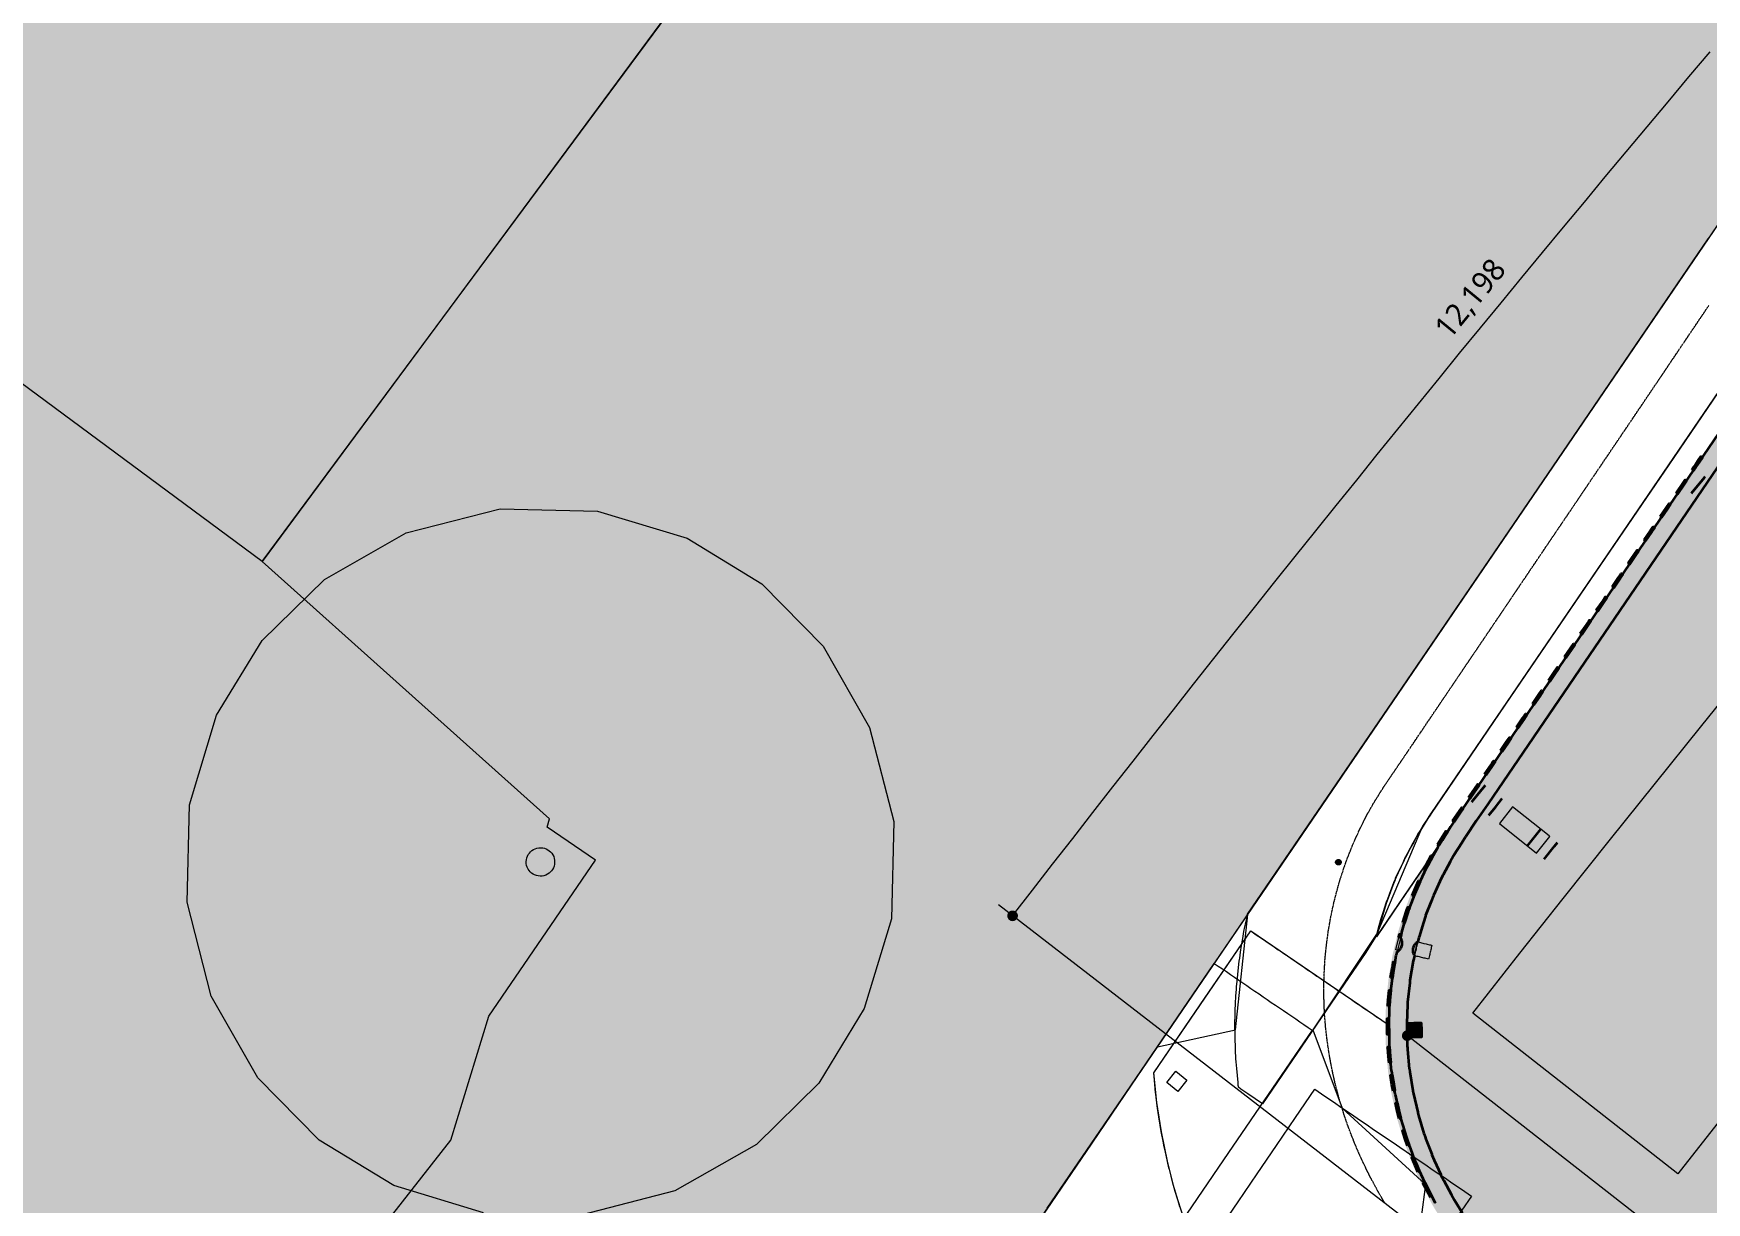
# Model space of a CAD drawing. Header units: millimetres. Extents: x -31757 to 121236, y -27283 to 59400.
# Drawn here: x 20179 to 34295, y 35674 to 45539 of the extents above; entities that cross this region are included whole.
import ezdxf

# ---------------------------------------------------------------- set-up
doc = ezdxf.new("R2010")
doc.units = ezdxf.units.MM
doc.linetypes.add('PHANTOM', pattern=[6.35, 3.175, -0.635, 0.635, -0.635, 0.635, -0.635])
for name, color, linetype, lineweight in [('01_切断（構造・壁）', 7, 'Continuous', 35), ('06_部屋の色', 8, 'Continuous', 0), ('10_見えがかり', 7, 'Continuous', 13), ('11_見えがかり（家具）', 8, 'Continuous', 9), ('20_上部（屋根の外形・梁）', 8, 'PHANTOM', 9), ('30_敷地・外構', 8, 'Continuous', 9), ('50_寸法', 3, 'Continuous', 9)]:
    doc.layers.add(name, color=color, linetype=linetype, lineweight=lineweight)
doc.styles.add('JP', font='NotoSansCJKjp-Regular.otf')

msp = doc.modelspace()

# ---------------------------------------------------------------- hatches: boundary and pattern name
at = {"layer": '01_切断（構造・壁）'}
for points in [[(42366, 53852), (42446, 53962), (42479, 54007), (42481, 54009), (42567, 54113), (42603, 54157), (42604, 54157), (42647, 54206), (42660, 54221), (42665, 54227), (42669, 54234), (42706, 54299), (42706, 54299), (42722, 54328), (42722, 54328), (42723, 54329), (42724, 54331), (42737, 54351), (42881, 54580), (42883, 54583), (42897, 54602), (43063, 54816), (43065, 54819), (43081, 54836), (43266, 55033), (43269, 55036), (43287, 55052), (43490, 55230), (43493, 55233), (43512, 55246), (43732, 55405), (43735, 55407), (43965, 55541), (43965, 55541), (43965, 55541), (43989, 55555), (43992, 55557), (44232, 55667), (44259, 55680), (44263, 55681), (44512, 55768), (44540, 55778), (44544, 55779), (44573, 55787), (44829, 55849), (44833, 55850), (45093, 55888), (45093, 55888), (45124, 55892), (45128, 55893), (45152, 55894), (45423, 55907), (45425, 55907), (45999, 55907), (45999, 55907), (51527, 55906), (52233, 55906), (52233, 55906), (52233, 55906), (52250, 55906), (52282, 55906), (52282, 55906), (52282, 55906), (52282, 55906), (52311, 55906), (52311, 55906), (52311, 55906), (52338, 55906), (52338, 55906), (52338, 55906), (52338, 55906), (52363, 55906), (52363, 55906), (52363, 55906), (52386, 55906), (52408, 55906), (52408, 55906), (52446, 55906), (52446, 55906), (52446, 55906), (52692, 55906), (52883, 55906), (52886, 55906), (52888, 55906), (52888, 55905), (52894, 55899), (52900, 55894), (52907, 55890), (52913, 55886), (52921, 55883), (52928, 55881), (52936, 55879), (52944, 55879), (52952, 55879), (52959, 55879), (52967, 55881), (52975, 55883), (52982, 55886), (52989, 55890), (52995, 55894), (53001, 55899), (53007, 55905), (53008, 55906), (53010, 55906), (53157, 55906), (53157, 55906), (53157, 55906), (53814, 55906), (53816, 55906), (53816, 55906), (54225, 55906), (54227, 55906), (54227, 55906), (54512, 55906), (54558, 55906), (54558, 55906), (54558, 55906), (54624, 55906), (54626, 55906), (54728, 55900), (54728, 55900), (54730, 55900), (54730, 55900), (54731, 55900), (54731, 55900), (54732, 55900), (54733, 55900), (54733, 55900), (54734, 55900), (54734, 55900), (54743, 55900), (54743, 55900), (54745, 55900), (54745, 55900), (54747, 55899), (54747, 55899), (54747, 55899), (54749, 55899), (54750, 55898), (54755, 55893), (54761, 55887), (54767, 55883), (54774, 55879), (54781, 55875), (54789, 55872), (54796, 55871), (54804, 55869), (54812, 55869), (54820, 55869), (54827, 55871), (54835, 55872), (54842, 55875), (54850, 55878), (54856, 55882), (54863, 55887), (54868, 55892), (54869, 55893), (54871, 55893), (54876, 55893), (54934, 55890), (54938, 55890), (55145, 55858), (55242, 55843), (55246, 55843), (55342, 55818), (55544, 55766), (55548, 55765), (55649, 55728), (55836, 55659), (55840, 55657), (55947, 55606), (56117, 55523), (56120, 55521), (56232, 55452), (56382, 55360), (56385, 55357), (56500, 55270), (56629, 55170), (56632, 55168), (56747, 55060), (56857, 54957), (56859, 54955), (57493, 54297), (57493, 54297), (57493, 54297), (59364, 52354), (59364, 52354), (59364, 52354), (59932, 51764), (59926, 51769), (59920, 51774), (59914, 51778), (59907, 51782), (59900, 51784), (59892, 51786), (59885, 51788), (59877, 51788), (59869, 51788), (59862, 51787), (59854, 51786), (59847, 51783), (59840, 51780), (59833, 51777), (59826, 51772), (59820, 51768), (59815, 51762), (59810, 51756), (59806, 51750), (59802, 51743), (59799, 51736), (59797, 51729), (59795, 51721), (59794, 51713), (59794, 51706), (59795, 51698), (59796, 51690), (59797, 51688), (59797, 51687), (59794, 51681), (59792, 51673), (59790, 51666), (59789, 51658), (59789, 51650), (59790, 51642), (59791, 51635), (59793, 51627), (59796, 51620), (59800, 51613), (59804, 51606), (59809, 51600), (59814, 51594), (59820, 51589), (59827, 51585), (59834, 51581), (59841, 51578), (59848, 51575), (59856, 51574), (59864, 51573), (59872, 51573), (59879, 51573), (59887, 51575), (59895, 51577), (59900, 51579), (59901, 51580), (59904, 51579), (59912, 51577), (59920, 51576), (59928, 51576), (59936, 51577), (59944, 51578), (59951, 51581), (59959, 51584), (59966, 51587), (59972, 51592), (59979, 51597), (59984, 51602), (59989, 51609), (59994, 51615), (59997, 51622), (60000, 51630), (60003, 51638), (60004, 51645), (60005, 51653), (60005, 51661), (60004, 51669), (60002, 51677), (59999, 51685), (59996, 51692), (59992, 51699), (59988, 51705), (59982, 51712), (59984, 51710), (59994, 51700), (59994, 51700), (60015, 51678), (60015, 51678), (60029, 51663), (60381, 51298), (60382, 51297), (60381, 51295), (60376, 51291), (60275, 51194), (60274, 51193), (60273, 51194), (59957, 51522), (59951, 51527), (59945, 51532), (59938, 51536), (59931, 51540), (59924, 51542), (59916, 51544), (59908, 51546), (59901, 51546), (59893, 51546), (59885, 51545), (59877, 51543), (59870, 51541), (59863, 51537), (59856, 51533), (59849, 51529), (59843, 51524), (59822, 51503), (59822, 51503), (59733, 51416), (59721, 51405), (59721, 51405), (59705, 51389), (59292, 50992), (59292, 50992), (59196, 50900), (59196, 50899), (59128, 50832), (59001, 50707), (58999, 50705), (58998, 50707), (58900, 50807), (58896, 50811), (58894, 50813), (58896, 50814), (58896, 50814), (58896, 50814), (58905, 50823), (58905, 50823), (58905, 50823), (58917, 50835), (58917, 50835), (58917, 50835), (59081, 50997), (59081, 50997), (59091, 51007), (59091, 51007), (59505, 51404), (59601, 51497), (59701, 51594), (59701, 51594), (59718, 51610), (59718, 51610), (59732, 51624), (59732, 51624), (59740, 51632), (59745, 51638), (59750, 51644), (59754, 51651), (59758, 51658), (59760, 51665), (59762, 51673), (59764, 51680), (59764, 51688), (59764, 51696), (59763, 51704), (59761, 51711), (59759, 51719), (59755, 51726), (59752, 51733), (59747, 51739), (59742, 51745), (59660, 51830), (59660, 51830), (59660, 51830), (59656, 51834), (59656, 51834), (59656, 51834), (58764, 52761), (58764, 52761), (58764, 52761), (58369, 53170), (58340, 53200), (58340, 53200), (58241, 53303), (58241, 53304), (58241, 53304), (57948, 53607), (57948, 53607), (57945, 53611), (57945, 53611), (57945, 53611), (57085, 54504), (56754, 54848), (56751, 54851), (56637, 54958), (56637, 54958), (56547, 55042), (56546, 55043), (56546, 55043), (56542, 55046), (56537, 55052), (56530, 55057), (56488, 55090), (56302, 55232), (56295, 55237), (56256, 55261), (56050, 55388), (56043, 55392), (56007, 55409), (55783, 55518), (55776, 55521), (55744, 55533), (55505, 55621), (55497, 55623), (55469, 55630), (55218, 55695), (55210, 55696), (55185, 55700), (54925, 55740), (54917, 55741), (54894, 55742), (54894, 55742), (54894, 55742), (54867, 55743), (54866, 55743), (54866, 55743), (54864, 55743), (54862, 55744), (54861, 55744), (54856, 55750), (54850, 55756), (54844, 55760), (54837, 55764), (54830, 55768), (54822, 55770), (54815, 55772), (54807, 55773), (54799, 55774), (54791, 55773), (54784, 55772), (54776, 55770), (54769, 55768), (54761, 55764), (54755, 55760), (54748, 55756), (54743, 55750), (54742, 55750), (54740, 55750), (54732, 55750), (54624, 55755), (54620, 55756), (54555, 55756), (54555, 55756), (54555, 55756), (54224, 55756), (54224, 55756), (54224, 55756), (53813, 55756), (53813, 55756), (53428, 55756), (53193, 55756), (53193, 55756), (53010, 55756), (53008, 55756), (53007, 55757), (53001, 55762), (52995, 55767), (52989, 55772), (52982, 55775), (52975, 55778), (52967, 55781), (52959, 55782), (52952, 55783), (52944, 55783), (52936, 55782), (52928, 55781), (52921, 55778), (52913, 55775), (52907, 55772), (52900, 55767), (52894, 55762), (52888, 55757), (52888, 55756), (52886, 55756), (52847, 55756), (52805, 55756), (52793, 55756), (52771, 55756), (52740, 55756), (52735, 55756), (52733, 55756), (52730, 55756), (52727, 55756), (52723, 55756), (52719, 55756), (52715, 55756), (52712, 55756), (52709, 55756), (52705, 55756), (52698, 55756), (52698, 55756), (46868, 55757), (46868, 55757), (46868, 55757), (46436, 55757), (46002, 55757), (46002, 55757), (45429, 55757), (45425, 55757), (45403, 55756), (45144, 55743), (45137, 55743), (44891, 55707), (44891, 55707), (44891, 55707), (44864, 55703), (44856, 55702), (44614, 55642), (44588, 55636), (44581, 55634), (44345, 55551), (44321, 55543), (44314, 55540), (44087, 55435), (44063, 55424), (44056, 55421), (43841, 55295), (43818, 55282), (43812, 55277), (43796, 55266), (43588, 55116), (43582, 55111), (43567, 55098), (43375, 54929), (43369, 54924), (43355, 54909), (43181, 54723), (43176, 54717), (43163, 54701), (43007, 54499), (43003, 54493), (42992, 54475), (42853, 54255), (42851, 54251), (42807, 54173), (42807, 54173), (42789, 54142), (42788, 54140), (42787, 54139), (42739, 54083), (42718, 54060), (42717, 54059), (42633, 53958), (42600, 53918), (42597, 53914), (42521, 53810), (42489, 53766), (42488, 53764), (42353, 53567), (42353, 53567), (42023, 53083), (42017, 53075), (42017, 53075), (42017, 53075), (41962, 52993), (41962, 52993), (41962, 52993), (41737, 52663), (41737, 52663), (41737, 52663), (39390, 49220), (38282, 47595), (38282, 47595), (38282, 47595), (38186, 47454), (38186, 47454), (38186, 47454), (37082, 45834), (37082, 45834), (36986, 45693), (36986, 45693), (36986, 45693), (33563, 40670), (32449, 39036), (32449, 39036), (32449, 39036), (32352, 38894), (32352, 38894), (32352, 38894), (32263, 38763), (32261, 38760), (32229, 38709), (32162, 38604), (32159, 38599), (32131, 38548), (32072, 38439), (32069, 38435), (32045, 38383), (31993, 38270), (31991, 38265), (31971, 38213), (31925, 38095), (31924, 38090), (31907, 38038), (31869, 37916), (31868, 37911), (31864, 37896), (31864, 37896), (31860, 37877), (31860, 37877), (31860, 37877), (31859, 37875), (31859, 37873), (31858, 37873), (31851, 37869), (31845, 37864), (31839, 37858), (31834, 37853), (31829, 37846), (31825, 37839), (31822, 37832), (31819, 37825), (31817, 37817), (31816, 37810), (31816, 37802), (31816, 37794), (31818, 37786), (31820, 37779), (31822, 37771), (31826, 37764), (31830, 37757), (31830, 37756), (31830, 37755), (31825, 37734), (31824, 37729), (31821, 37713), (31793, 37550), (31792, 37545), (31791, 37528), (31773, 37364), (31773, 37359), (31772, 37341), (31772, 37341), (31766, 37187), (31766, 37187), (31766, 37187), (31766, 37178), (31766, 37177), (31766, 37177), (31766, 37172), (31768, 37069), (31768, 37069), (31768, 37066), (31768, 37066), (31768, 37064), (31768, 37063), (31768, 37062), (31768, 37062), (31768, 37062), (31770, 36991), (31770, 36990), (31770, 36990), (31771, 36984), (31772, 36964), (31787, 36803), (31788, 36798), (31791, 36777), (31816, 36618), (31817, 36613), (31822, 36591), (31858, 36436), (31859, 36431), (31866, 36407), (31911, 36256), (31912, 36251), (31921, 36227), (31928, 36209), (31928, 36209), (31928, 36209), (31976, 36081), (31978, 36076), (31997, 36032), (32052, 35910), (32054, 35905), (32078, 35860), (32139, 35744), (32142, 35739), (32169, 35694), (32237, 35584), (32240, 35580), (32272, 35535), (32345, 35432), (32348, 35427), (32385, 35383), (32463, 35286), (32467, 35282), (32468, 35281), (32490, 35257), (32490, 35257), (32490, 35257), (32591, 35149), (32594, 35145), (32621, 35120), (32727, 35020), (32731, 35017), (32760, 34992), (32874, 34899), (32876, 34897), (32876, 34897), (32878, 34895), (32876, 34894), (32847, 34856), (32837, 34843), (32798, 34793), (32798, 34793), (32787, 34778), (32786, 34777), (32784, 34778), (32782, 34780), (32781, 34781), (32712, 34838), (32630, 34905), (32628, 34907), (32562, 34969), (32487, 35040), (32485, 35042), (32422, 35111), (32353, 35185), (32351, 35187), (32290, 35261), (32228, 35338), (32227, 35340), (32170, 35420), (32114, 35498), (32113, 35500), (32059, 35587), (32011, 35666), (32009, 35668), (31961, 35760), (31919, 35840), (31917, 35843), (31874, 35940), (31838, 36020), (31837, 36023), (31799, 36126), (31770, 36205), (31769, 36207), (31737, 36316), (31713, 36394), (31713, 36396), (31687, 36509), (31670, 36586), (31669, 36589), (31651, 36706), (31639, 36781), (31638, 36783), (31627, 36904), (31621, 36977), (31621, 36980), (31619, 37043), (31619, 37043), (31619, 37046), (31619, 37048), (31619, 37049), (31619, 37050), (31619, 37052), (31619, 37052), (31619, 37055), (31619, 37055), (31616, 37157), (31616, 37157), (31616, 37157), (31616, 37174), (31616, 37177), (31616, 37182), (31621, 37303), (31621, 37303), (31621, 37303), (31623, 37371), (31623, 37373), (31637, 37502), (31644, 37567), (31644, 37569), (31667, 37699), (31677, 37761), (31678, 37764), (31684, 37787), (31684, 37789), (31684, 37790), (31685, 37792), (31686, 37792), (31693, 37796), (31699, 37801), (31705, 37806), (31710, 37812), (31714, 37818), (31718, 37825), (31722, 37832), (31724, 37840), (31726, 37847), (31727, 37855), (31727, 37863), (31727, 37871), (31726, 37879), (31724, 37886), (31721, 37894), (31718, 37901), (31714, 37907), (31713, 37908), (31713, 37910), (31723, 37949), (31724, 37953), (31724, 37955), (31742, 38013), (31782, 38141), (31783, 38143), (31805, 38201), (31853, 38325), (31854, 38327), (31880, 38384), (31936, 38503), (31937, 38506), (31967, 38561), (32030, 38676), (32032, 38679), (32066, 38732), (32136, 38843), (32137, 38845), (32228, 38978), (32228, 38978), (32324, 39119), (32324, 39120), (32324, 39120), (32324, 39120), (33438, 40754), (36863, 45778), (36863, 45778), (36959, 45919), (36959, 45919), (38063, 47539), (38063, 47539), (38063, 47539), (38159, 47680), (38159, 47680), (38159, 47680), (39252, 49284), (39266, 49305), (39266, 49305), (40085, 50506), (41490, 52567), (41490, 52567), (41490, 52567), (41610, 52743), (41614, 52749), (41614, 52749), (41832, 53068), (41839, 53079), (41839, 53079), (41839, 53079), (41895, 53161), (41895, 53161), (41895, 53161), (42225, 53645), (42230, 53653), (42230, 53653), (42230, 53653), (42365, 53851)], [(34172, 41858), (34179, 41867), (34186, 41878), (34196, 41892), (34223, 41932), (34248, 41969), (34252, 41966), (34261, 41961), (34236, 41924), (34208, 41884), (34199, 41870), (34191, 41859), (34185, 41849), (34173, 41857)], [(34038, 41660), (34055, 41685), (34080, 41722), (34114, 41772), (34125, 41764), (34126, 41763), (34092, 41713), (34067, 41676), (34050, 41652), (34046, 41654)], [(33903, 41463), (33954, 41537), (33979, 41574), (33983, 41571), (33992, 41566), (33966, 41529), (33915, 41454), (33911, 41457)], [(33768, 41265), (33819, 41340), (33828, 41352), (33840, 41369), (33845, 41377), (33849, 41374), (33857, 41368), (33852, 41361), (33840, 41344), (33832, 41331), (33781, 41257), (33777, 41259)], [(33634, 41068), (33685, 41142), (33710, 41179), (33714, 41176), (33722, 41171), (33697, 41134), (33646, 41059), (33642, 41062)], [(33499, 40870), (33550, 40945), (33560, 40960), (33572, 40977), (33575, 40982), (33579, 40979), (33588, 40973), (33584, 40968), (33573, 40951), (33563, 40936), (33512, 40862), (33508, 40864)], [(33365, 40673), (33416, 40747), (33441, 40784), (33445, 40781), (33453, 40776), (33428, 40739), (33377, 40664), (33373, 40667)], [(33230, 40475), (33281, 40550), (33293, 40567), (33293, 40567), (33305, 40584), (33305, 40584), (33306, 40587), (33310, 40584), (33319, 40578), (33317, 40576), (33317, 40576), (33305, 40559), (33305, 40559), (33293, 40542), (33242, 40467), (33238, 40470)], [(33096, 40278), (33147, 40353), (33172, 40389), (33176, 40386), (33184, 40381), (33159, 40344), (33108, 40269), (33104, 40272)], [(32961, 40080), (33012, 40155), (33025, 40175), (33025, 40175), (33037, 40192), (33041, 40189), (33049, 40183), (33038, 40166), (33038, 40166), (33024, 40147), (32973, 40072), (32969, 40075)], [(32826, 39883), (32877, 39958), (32902, 39994), (32906, 39992), (32915, 39986), (32890, 39949), (32839, 39874), (32835, 39877)], [(32692, 39685), (32743, 39760), (32758, 39782), (32758, 39782), (32768, 39797), (32772, 39794), (32780, 39788), (32770, 39774), (32770, 39774), (32755, 39752), (32704, 39677), (32700, 39680)], [(32557, 39488), (32608, 39563), (32633, 39599), (32637, 39597), (32646, 39591), (32621, 39554), (32570, 39479), (32565, 39482)], [(32423, 39290), (32474, 39365), (32490, 39390), (32490, 39390), (32499, 39402), (32503, 39399), (32511, 39393), (32503, 39381), (32503, 39381), (32486, 39357), (32435, 39282), (32431, 39285)], [(32288, 39093), (32295, 39103), (32364, 39204), (32375, 39197), (32376, 39196), (32307, 39094), (32300, 39084), (32289, 39092)], [(32153, 38895), (32204, 38970), (32229, 39007), (32233, 39004), (32242, 38999), (32217, 38962), (32166, 38887), (32162, 38890)], [(32024, 38694), (32072, 38771), (32096, 38808), (32100, 38806), (32109, 38800), (32085, 38763), (32036, 38686), (32032, 38689)], [(31202, 38533), (31201, 38533), (31200, 38531), (31200, 38531), (31198, 38530), (31198, 38530), (31196, 38529), (31196, 38529), (31193, 38528), (31193, 38528), (31191, 38528), (31191, 38528), (31188, 38528), (31188, 38528), (31186, 38528), (31186, 38528), (31184, 38528), (31184, 38528), (31181, 38529), (31181, 38529), (31179, 38530), (31179, 38530), (31178, 38532), (31178, 38532), (31176, 38533), (31176, 38533), (31175, 38535), (31175, 38535), (31173, 38537), (31173, 38537), (31172, 38539), (31172, 38539), (31171, 38541), (31171, 38541), (31171, 38544), (31171, 38544), (31171, 38546), (31171, 38546), (31171, 38549), (31171, 38549), (31172, 38551), (31172, 38551), (31173, 38553), (31173, 38553), (31174, 38555), (31174, 38555), (31175, 38557), (31175, 38557), (31176, 38558), (31176, 38559), (31178, 38560), (31178, 38560), (31180, 38561), (31180, 38561), (31182, 38562), (31182, 38562), (31184, 38563), (31185, 38563), (31187, 38564), (31187, 38564), (31189, 38564), (31189, 38564), (31192, 38563), (31192, 38563), (31194, 38563), (31194, 38563), (31196, 38562), (31196, 38562), (31198, 38561), (31198, 38561), (31200, 38560), (31200, 38560), (31202, 38558), (31202, 38558), (31203, 38557), (31203, 38557), (31205, 38555), (31205, 38555), (31206, 38552), (31206, 38552), (31206, 38550), (31206, 38550), (31207, 38548), (31207, 38548), (31207, 38545), (31207, 38545), (31207, 38543), (31207, 38543), (31206, 38540), (31206, 38540), (31205, 38538), (31205, 38538), (31204, 38536), (31204, 38536), (31203, 38534), (31203, 38534)], [(31909, 38484), (31923, 38511), (31924, 38513), (31930, 38524), (31972, 38603), (31976, 38601), (31985, 38597), (31943, 38517), (31937, 38506), (31936, 38504), (31922, 38477), (31918, 38479)], [(31812, 38265), (31847, 38350), (31864, 38389), (31868, 38387), (31878, 38383), (31861, 38344), (31825, 38259), (31821, 38261)], [(31733, 38038), (31762, 38127), (31770, 38152), (31771, 38154), (31775, 38166), (31779, 38165), (31789, 38162), (31785, 38149), (31784, 38148), (31776, 38122), (31747, 38033), (31743, 38035)], [(31699, 37916), (31704, 37937), (31714, 37935), (31719, 37934), (31714, 37912), (31713, 37908), (31711, 37909), (31698, 37912)], [(31629, 37571), (31637, 37616), (31643, 37649), (31644, 37654), (31652, 37700), (31652, 37700), (31652, 37704), (31662, 37702), (31667, 37701), (31666, 37697), (31666, 37697), (31658, 37651), (31658, 37646), (31652, 37613), (31644, 37568), (31634, 37570)], [(31605, 37332), (31609, 37379), (31616, 37467), (31626, 37466), (31631, 37465), (31624, 37378), (31620, 37331), (31610, 37332)], [(31600, 37194), (31600, 37227), (31610, 37227), (31615, 37227), (31615, 37194), (31615, 37187), (31616, 37104), (31616, 37092), (31602, 37092), (31601, 37092), (31601, 37104), (31600, 37187)], [(31768, 37177), (31768, 37177), (31768, 37187), (31768, 37187), (31778, 37187), (31778, 37187), (31788, 37187), (31788, 37187), (31798, 37188), (31798, 37188), (31808, 37188), (31808, 37188), (31818, 37188), (31818, 37188), (31828, 37189), (31828, 37189), (31838, 37189), (31838, 37189), (31848, 37189), (31848, 37189), (31858, 37189), (31858, 37189), (31868, 37190), (31868, 37190), (31878, 37190), (31878, 37190), (31888, 37190), (31888, 37190), (31888, 37180), (31888, 37180), (31888, 37170), (31888, 37170), (31888, 37160), (31888, 37160), (31889, 37150), (31889, 37150), (31889, 37140), (31889, 37140), (31889, 37130), (31889, 37130), (31889, 37120), (31889, 37120), (31890, 37110), (31890, 37110), (31890, 37100), (31890, 37100), (31890, 37090), (31890, 37090), (31891, 37080), (31891, 37080), (31891, 37070), (31891, 37070), (31881, 37070), (31881, 37070), (31871, 37070), (31871, 37070), (31861, 37069), (31861, 37069), (31851, 37069), (31851, 37069), (31841, 37069), (31841, 37069), (31831, 37069), (31831, 37069), (31821, 37068), (31821, 37068), (31811, 37068), (31811, 37068), (31801, 37068), (31801, 37068), (31791, 37068), (31791, 37068), (31781, 37067), (31781, 37067), (31771, 37067), (31771, 37067), (31771, 37077), (31771, 37077), (31770, 37087), (31770, 37087), (31770, 37097), (31770, 37097), (31770, 37107), (31770, 37107), (31770, 37117), (31770, 37117), (31769, 37127), (31769, 37127), (31769, 37137), (31769, 37137), (31769, 37147), (31769, 37147), (31768, 37157), (31768, 37157), (31768, 37167), (31768, 37167)], [(31616, 36853), (31612, 36905), (31605, 36987), (31614, 36988), (31620, 36989), (31627, 36906), (31631, 36854), (31622, 36853)], [(31650, 36616), (31641, 36669), (31629, 36749), (31638, 36750), (31643, 36751), (31656, 36672), (31665, 36618), (31656, 36617)], [(31701, 36382), (31688, 36437), (31685, 36448), (31673, 36503), (31673, 36503), (31670, 36513), (31679, 36515), (31685, 36516), (31687, 36506), (31687, 36506), (31700, 36452), (31703, 36440), (31715, 36385), (31707, 36383)], [(31771, 36152), (31753, 36209), (31729, 36281), (31737, 36283), (31744, 36285), (31767, 36213), (31785, 36157), (31777, 36154)], [(31860, 35929), (31836, 35986), (31808, 36054), (31815, 36057), (31821, 36060), (31850, 35992), (31874, 35935), (31866, 35932)], [(31968, 35715), (31938, 35772), (31905, 35835), (31912, 35838), (31918, 35842), (31951, 35779), (31981, 35722), (31974, 35718)]]:
    msp.add_hatch(color=7, dxfattribs=at).paths.add_polyline_path(points)
at = {"layer": '06_部屋の色', "true_color": 0xd9d3ec}
msp.add_hatch(color=8, dxfattribs=at).paths.add_polyline_path([(31882, 37949), (31886, 37962), (31926, 38092), (31940, 38127), (31945, 38139), (31994, 38266), (32009, 38300), (32015, 38313), (32072, 38436), (32090, 38469), (32097, 38481), (32162, 38600), (32182, 38632), (32185, 38637), (32190, 38644), (32263, 38760), (32290, 38800), (32398, 38957), (32427, 39000), (32437, 39015), (32542, 39169), (32874, 39656), (32994, 39833), (34201, 41603), (34306, 41757), (34316, 41773), (34385, 41873), (34395, 41887), (34400, 41894), (34498, 42039), (34573, 42148), (34623, 42223), (34717, 42360), (40982, 37180), (40980, 37181), (40492, 36588), (40260, 36779), (39935, 36382), (39579, 35944), (39256, 35546), (38966, 35186), (39200, 34998), (38880, 34599), (38560, 34198), (40516, 32641), (40012, 32007), (39574, 31450), (39138, 30892), (38735, 30372), (37866, 31043), (37775, 31113), (36981, 31727), (34329, 33776), (33568, 34365), (33509, 34410), (32902, 34879), (32888, 34890), (32879, 34897), (32879, 34897), (32878, 34897), (32878, 34898), (32878, 34898), (32876, 34899), (32790, 34971), (32787, 34973), (32730, 35020), (32649, 35097), (32646, 35099), (32594, 35149), (32517, 35231), (32514, 35234), (32472, 35280), (32466, 35286), (32425, 35336), (32421, 35342), (32348, 35431), (32310, 35485), (32306, 35491), (32240, 35583), (32205, 35641), (32201, 35647), (32142, 35743), (32110, 35803), (32107, 35810), (32055, 35908), (32026, 35972), (32023, 35979), (31978, 36079), (31954, 36145), (31953, 36147), (31951, 36154), (31937, 36192), (31935, 36196), (31913, 36254), (31879, 36370), (31878, 36374), (31860, 36434), (31833, 36552), (31832, 36557), (31819, 36616), (31800, 36737), (31799, 36742), (31790, 36801), (31778, 36924), (31778, 36929), (31772, 36987), (31771, 37043), (31771, 37043), (31771, 37043), (31771, 37043), (31771, 37044), (31771, 37044), (31771, 37044), (31771, 37044), (31771, 37044), (31771, 37044), (31771, 37044), (31771, 37045), (31771, 37045), (31771, 37045), (31771, 37045), (31771, 37045), (31771, 37045), (31771, 37046), (31771, 37046), (31771, 37046), (31771, 37046), (31771, 37046), (31771, 37046), (31771, 37046), (31771, 37047), (31770, 37095), (31768, 37174), (31768, 37184), (31768, 37184), (31773, 37304), (31775, 37361), (31788, 37486), (31789, 37491), (31795, 37547), (31816, 37672), (31817, 37677), (31827, 37731), (31831, 37749), (31831, 37749), (31831, 37749), (31831, 37749), (31853, 37839), (31856, 37855), (31861, 37874), (31862, 37879), (31865, 37889), (31865, 37890), (31866, 37895), (31870, 37912), (31870, 37913), (31870, 37913), (31870, 37913)])
at = {"layer": '10_見えがかり'}
msp.add_hatch(color=8, dxfattribs=at).paths.add_polyline_path([(42366, 53852), (42480, 54008), (42604, 54157), (42665, 54227), (42723, 54330), (42882, 54582), (43064, 54818), (43268, 55035), (43491, 55231), (43733, 55406), (43990, 55556), (44261, 55681), (44542, 55779), (44831, 55850), (45113, 55891), (45126, 55893), (45424, 55907), (47816, 55907), (52851, 55906), (53008, 55906), (53241, 55906), (54358, 55906), (54625, 55906), (54627, 55905), (55041, 55905), (55251, 55873), (55555, 55795), (55851, 55687), (56133, 55549), (56401, 55384), (56651, 55193), (56880, 54978), (60016, 51721), (59994, 51700), (60382, 51297), (60274, 51192), (59901, 51580), (59829, 51510), (59705, 51389), (59196, 50899), (58999, 50706), (58850, 50558), (58501, 50219), (58000, 49721), (57503, 49231), (57154, 48880), (57143, 48869), (56815, 48543), (56309, 48028), (56153, 47870), (55811, 47526), (55485, 47190), (55131, 46829), (54643, 46321), (54162, 45825), (53815, 45458), (53606, 45241), (53533, 45164), (53479, 45109), (52997, 44595), (52522, 44093), (52294, 43847), (52179, 43722), (51847, 43369), (51381, 42860), (50890, 42330), (50577, 41983), (50235, 41610), (49818, 41144), (49765, 41085), (49302, 40573), (48967, 40194), (48644, 39833), (48180, 39303), (47723, 38785), (47553, 38588), (47393, 38403), (47074, 38038), (46616, 37502), (46165, 36979), (45839, 36593), (45535, 36238), (45072, 35683), (44616, 35142), (44319, 34781), (43995, 34393), (43550, 33847), (43111, 33314), (42801, 32928), (42488, 32544), (42054, 31998), (41611, 31448), (41311, 31065), (41008, 30685), (40574, 30127), (40138, 29571), (39909, 29272), (39892, 29286), (39873, 29261), (32762, 34756), (32609, 34883), (32464, 35020), (32328, 35165), (32203, 35320), (32087, 35482), (31983, 35652), (31890, 35828), (31809, 36010), (31740, 36196), (31683, 36387), (31639, 36581), (31608, 36778), (31590, 36976), (31584, 37175), (31592, 37374), (31613, 37572), (31647, 37769), (31694, 37962), (31753, 38152), (31825, 38338), (31896, 38491), (32119, 38816), (32136, 38844), (35925, 44403), (36028, 44554), (36318, 44979), (36378, 45067), (36525, 45283), (37697, 47002), (39118, 49087), (39858, 50173), (39863, 50180), (40319, 50849), (40623, 51295), (40989, 51832), (41141, 52056), (41298, 52285)])
at = {"layer": '30_敷地・外構'}
for points in [[(76237, 56906), (43237, 56910), (13241, 12904), (13241, 12689), (8535, 3143), (7508, 600), (600, 600), (600, 6600), (3132, 6878), (4651, 9733), (7846, 15113), (9591, 17889), (15132, 25269), (23701, 36199), (24022, 37246), (24920, 38564), (24512, 38842), (24533, 38911), (22109, 41084), (34079, 57232), (31966, 58800), (76237, 58800)], [(13241, 12904), (13242, 907), (600, 908), (600, 58800), (83500, 58800), (83500, 903), (76239, 903), (76243, 56906), (43237, 56910)], [(16126, 45511), (16866, 46505), (14436, 48310), (17115, 51919), (25519, 45694), (22107, 41083)]]:
    msp.add_hatch(color=8, dxfattribs=at).paths.add_polyline_path(points)
at = {"layer": '50_寸法'}
for points in [[(28475, 38065), (28469, 38059), (28462, 38054), (28454, 38050), (28445, 38049), (28436, 38048), (28427, 38050), (28419, 38053), (28412, 38058), (28406, 38064), (28401, 38071), (28397, 38080), (28395, 38088), (28395, 38097), (28397, 38106), (28400, 38114), (28405, 38121), (28411, 38128), (28418, 38133), (28426, 38136), (28435, 38138), (28444, 38138), (28452, 38137), (28460, 38133), (28468, 38128), (28474, 38122), (28479, 38115), (28483, 38107), (28485, 38098), (28485, 38090), (28483, 38081), (28480, 38073)], [(31805, 37054), (31799, 37048), (31792, 37043), (31784, 37039), (31775, 37037), (31766, 37037), (31758, 37039), (31749, 37042), (31742, 37047), (31736, 37053), (31731, 37060), (31727, 37068), (31725, 37077), (31725, 37086), (31727, 37094), (31730, 37103), (31735, 37110), (31741, 37116), (31748, 37121), (31756, 37125), (31765, 37127), (31774, 37127), (31782, 37125), (31791, 37122), (31798, 37117), (31804, 37111), (31809, 37104), (31813, 37096), (31815, 37087), (31815, 37078), (31813, 37070), (31810, 37061)]]:
    msp.add_hatch(color=7, dxfattribs=at).paths.add_polyline_path(points)

# ---------------------------------------------------------------- linework, layer by layer
at = {"layer": '01_切断（構造・壁）'}
for points in [[(32009, 35668), (31961, 35760), (31919, 35840), (31917, 35843), (31874, 35940), (31838, 36020), (31837, 36023), (31799, 36126), (31770, 36205), (31769, 36207), (31737, 36316), (31713, 36394), (31713, 36396), (31687, 36509), (31670, 36586), (31669, 36589), (31651, 36706), (31639, 36781), (31638, 36783), (31627, 36904), (31621, 36977), (31621, 36980), (31619, 37043), (31619, 37043), (31619, 37046), (31619, 37048), (31619, 37049), (31619, 37050), (31619, 37052), (31619, 37052), (31619, 37055), (31619, 37055), (31616, 37157), (31616, 37157), (31616, 37157), (31616, 37174), (31616, 37177), (31616, 37182), (31621, 37303), (31621, 37303), (31621, 37303), (31623, 37371), (31623, 37373), (31637, 37502), (31644, 37567), (31644, 37569), (31667, 37699), (31677, 37761), (31678, 37764), (31684, 37787), (31684, 37789), (31684, 37790), (31685, 37792), (31686, 37792), (31693, 37796), (31699, 37801), (31705, 37806), (31710, 37812), (31714, 37818), (31718, 37825), (31722, 37832), (31724, 37840), (31726, 37847), (31727, 37855), (31727, 37863), (31727, 37871), (31726, 37879), (31724, 37886), (31721, 37894), (31718, 37901), (31714, 37907), (31713, 37908), (31713, 37910), (31723, 37949), (31724, 37953), (31724, 37955), (31742, 38013), (31782, 38141), (31783, 38143), (31805, 38201), (31853, 38325), (31854, 38327), (31880, 38384), (31936, 38503), (31937, 38506), (31967, 38561), (32030, 38676), (32032, 38679), (32066, 38732), (32136, 38843), (32137, 38845), (32228, 38978), (32228, 38978), (32324, 39119), (32324, 39120), (32324, 39120), (32324, 39120), (33438, 40754), (36863, 45778)], [(36986, 45693), (33563, 40670), (32449, 39036), (32449, 39036), (32449, 39036), (32352, 38894), (32352, 38894), (32352, 38894), (32263, 38763), (32261, 38760), (32229, 38709), (32162, 38604), (32159, 38599), (32131, 38548), (32072, 38439), (32069, 38435), (32045, 38383), (31993, 38270), (31991, 38265), (31971, 38213), (31925, 38095), (31924, 38090), (31907, 38038), (31869, 37916), (31868, 37911), (31864, 37896), (31864, 37896), (31860, 37877), (31860, 37877), (31860, 37877), (31859, 37875), (31859, 37873), (31858, 37873), (31851, 37869), (31845, 37864), (31839, 37858), (31834, 37853), (31829, 37846), (31825, 37839), (31822, 37832), (31819, 37825), (31817, 37817), (31816, 37810), (31816, 37802), (31816, 37794), (31818, 37786), (31820, 37779), (31822, 37771), (31826, 37764), (31830, 37757), (31830, 37756), (31830, 37755), (31825, 37734), (31824, 37729), (31821, 37713), (31793, 37550), (31792, 37545), (31791, 37528), (31773, 37364), (31773, 37359), (31772, 37341), (31772, 37341), (31766, 37187), (31766, 37187), (31766, 37187), (31766, 37178), (31766, 37177), (31766, 37177), (31766, 37172), (31768, 37069), (31768, 37069), (31768, 37066), (31768, 37066), (31768, 37064), (31768, 37063), (31768, 37062), (31768, 37062), (31768, 37062), (31770, 36991), (31770, 36990), (31770, 36990), (31771, 36984), (31772, 36964), (31787, 36803), (31788, 36798), (31791, 36777), (31816, 36618), (31817, 36613), (31822, 36591), (31858, 36436), (31859, 36431), (31866, 36407), (31911, 36256), (31912, 36251), (31921, 36227), (31928, 36209), (31928, 36209), (31928, 36209), (31976, 36081), (31978, 36076), (31997, 36032), (32052, 35910), (32054, 35905), (32078, 35860), (32139, 35744), (32142, 35739), (32169, 35694), (32237, 35584)], [(34172, 41858), (34179, 41867), (34186, 41878), (34196, 41892), (34223, 41932), (34248, 41969), (34252, 41966), (34261, 41961), (34236, 41924), (34208, 41884), (34199, 41870), (34191, 41859), (34185, 41849), (34173, 41857), (34172, 41858)], [(34169, 41661), (34278, 41793), (34283, 41800)], [(34038, 41660), (34055, 41685), (34080, 41722), (34114, 41772), (34125, 41764), (34126, 41763), (34092, 41713), (34067, 41676), (34050, 41652), (34046, 41654), (34038, 41660)], [(33903, 41463), (33954, 41537), (33979, 41574), (33983, 41571), (33992, 41566), (33966, 41529), (33915, 41454), (33911, 41457), (33903, 41463)], [(33768, 41265), (33819, 41340), (33828, 41352), (33840, 41369), (33845, 41377), (33849, 41374), (33857, 41368), (33852, 41361), (33840, 41344), (33832, 41331), (33781, 41257), (33777, 41259), (33768, 41265)], [(33634, 41068), (33685, 41142), (33710, 41179), (33714, 41176), (33722, 41171), (33697, 41134), (33646, 41059), (33642, 41062), (33634, 41068)], [(33499, 40870), (33550, 40945), (33560, 40960), (33572, 40977), (33575, 40982), (33579, 40979), (33588, 40973), (33584, 40968), (33573, 40951), (33563, 40936), (33512, 40862), (33508, 40864), (33499, 40870)], [(33365, 40673), (33416, 40747), (33441, 40784), (33445, 40781), (33453, 40776), (33428, 40739), (33377, 40664), (33373, 40667), (33365, 40673)], [(33230, 40475), (33281, 40550), (33293, 40567), (33293, 40567), (33305, 40584), (33305, 40584), (33306, 40587), (33310, 40584), (33319, 40578), (33317, 40576), (33317, 40576), (33305, 40559), (33305, 40559), (33293, 40542), (33242, 40467), (33238, 40470), (33230, 40475)], [(33096, 40278), (33147, 40353), (33172, 40389), (33176, 40386), (33184, 40381), (33159, 40344), (33108, 40269), (33104, 40272), (33096, 40278)], [(32961, 40080), (33012, 40155), (33025, 40175), (33025, 40175), (33037, 40192), (33041, 40189), (33049, 40183), (33038, 40166), (33038, 40166), (33024, 40147), (32973, 40072), (32969, 40075), (32961, 40080)], [(32826, 39883), (32877, 39958), (32902, 39994), (32906, 39992), (32915, 39986), (32890, 39949), (32839, 39874), (32835, 39877), (32826, 39883)], [(32692, 39685), (32743, 39760), (32758, 39782), (32758, 39782), (32768, 39797), (32772, 39794), (32780, 39788), (32770, 39774), (32770, 39774), (32755, 39752), (32704, 39677), (32700, 39680), (32692, 39685)], [(32557, 39488), (32608, 39563), (32633, 39599), (32637, 39597), (32646, 39591), (32621, 39554), (32570, 39479), (32565, 39482), (32557, 39488)], [(32423, 39290), (32474, 39365), (32490, 39390), (32490, 39390), (32499, 39402), (32503, 39399), (32511, 39393), (32503, 39381), (32503, 39381), (32486, 39357), (32435, 39282), (32431, 39285), (32423, 39290)], [(32288, 39093), (32295, 39103), (32364, 39204), (32375, 39197), (32376, 39196), (32307, 39094), (32300, 39084), (32289, 39092), (32288, 39093)], [(32316, 39056), (32399, 39160), (32429, 39197)], [(32153, 38895), (32204, 38970), (32229, 39007), (32233, 39004), (32242, 38999), (32217, 38962), (32166, 38887), (32162, 38890), (32153, 38895)], [(32459, 38942), (32514, 39011), (32572, 39083)], [(32784, 38683), (32840, 38753), (32896, 38824)], [(32024, 38694), (32072, 38771), (32096, 38808), (32100, 38806), (32109, 38800), (32085, 38763), (32036, 38686), (32032, 38689), (32024, 38694)], [(32925, 38571), (33012, 38681), (33037, 38712)], [(31202, 38533), (31201, 38533), (31200, 38531), (31200, 38531), (31198, 38530), (31198, 38530), (31196, 38529), (31196, 38529), (31193, 38528), (31193, 38528), (31191, 38528), (31191, 38528), (31188, 38528), (31188, 38528), (31186, 38528), (31186, 38528), (31184, 38528), (31184, 38528), (31181, 38529), (31181, 38529), (31179, 38530), (31179, 38530), (31178, 38532), (31178, 38532), (31176, 38533), (31176, 38533), (31175, 38535), (31175, 38535), (31173, 38537), (31173, 38537), (31172, 38539), (31172, 38539), (31171, 38541), (31171, 38541), (31171, 38544), (31171, 38544), (31171, 38546), (31171, 38546), (31171, 38549), (31171, 38549), (31172, 38551), (31172, 38551), (31173, 38553), (31173, 38553), (31174, 38555), (31174, 38555), (31175, 38557), (31175, 38557), (31176, 38558), (31176, 38559), (31178, 38560), (31178, 38560), (31180, 38561), (31180, 38561), (31182, 38562), (31182, 38562), (31184, 38563), (31185, 38563), (31187, 38564), (31187, 38564), (31189, 38564), (31189, 38564), (31192, 38563), (31192, 38563), (31194, 38563), (31194, 38563), (31196, 38562), (31196, 38562), (31198, 38561), (31198, 38561), (31200, 38560), (31200, 38560), (31202, 38558), (31202, 38558), (31203, 38557), (31203, 38557), (31205, 38555), (31205, 38555), (31206, 38552), (31206, 38552), (31206, 38550), (31206, 38550), (31207, 38548), (31207, 38548), (31207, 38545), (31207, 38545), (31207, 38543), (31207, 38543), (31206, 38540), (31206, 38540), (31205, 38538), (31205, 38538), (31204, 38536), (31204, 38536), (31203, 38534), (31203, 38534), (31202, 38533)], [(31909, 38484), (31923, 38511), (31924, 38513), (31930, 38524), (31972, 38603), (31976, 38601), (31985, 38597), (31943, 38517), (31937, 38506), (31936, 38504), (31922, 38477), (31918, 38479), (31909, 38484)], [(31812, 38265), (31847, 38350), (31864, 38389), (31868, 38387), (31878, 38383), (31861, 38344), (31825, 38259), (31821, 38261), (31812, 38265)], [(31733, 38038), (31762, 38127), (31770, 38152), (31771, 38154), (31775, 38166), (31779, 38165), (31789, 38162), (31785, 38149), (31784, 38148), (31776, 38122), (31747, 38033), (31743, 38035), (31733, 38038)], [(31699, 37916), (31704, 37937), (31714, 37935), (31719, 37934), (31714, 37912), (31713, 37908), (31711, 37909), (31698, 37912), (31699, 37916)], [(31629, 37571), (31637, 37616), (31643, 37649), (31644, 37654), (31652, 37700), (31652, 37700), (31652, 37704), (31662, 37702), (31667, 37701), (31666, 37697), (31666, 37697), (31658, 37651), (31658, 37646), (31652, 37613), (31644, 37568), (31634, 37570), (31629, 37571)], [(31605, 37332), (31609, 37379), (31616, 37467), (31626, 37466), (31631, 37465), (31624, 37378), (31620, 37331), (31610, 37332), (31605, 37332)], [(31600, 37194), (31600, 37227), (31610, 37227), (31615, 37227), (31615, 37194), (31615, 37187), (31616, 37104), (31616, 37092), (31602, 37092), (31601, 37092), (31601, 37104), (31600, 37187), (31600, 37194)], [(31768, 37177), (31768, 37177), (31768, 37187), (31768, 37187), (31778, 37187), (31778, 37187), (31788, 37187), (31788, 37187), (31798, 37188), (31798, 37188), (31808, 37188), (31808, 37188), (31818, 37188), (31818, 37188), (31828, 37189), (31828, 37189), (31838, 37189), (31838, 37189), (31848, 37189), (31848, 37189), (31858, 37189), (31858, 37189), (31868, 37190), (31868, 37190), (31878, 37190), (31878, 37190), (31888, 37190), (31888, 37190), (31888, 37180), (31888, 37180), (31888, 37170), (31888, 37170), (31888, 37160), (31888, 37160), (31889, 37150), (31889, 37150), (31889, 37140), (31889, 37140), (31889, 37130), (31889, 37130), (31889, 37120), (31889, 37120), (31890, 37110), (31890, 37110), (31890, 37100), (31890, 37100), (31890, 37090), (31890, 37090), (31891, 37080), (31891, 37080), (31891, 37070), (31891, 37070), (31881, 37070), (31881, 37070), (31871, 37070), (31871, 37070), (31861, 37069), (31861, 37069), (31851, 37069), (31851, 37069), (31841, 37069), (31841, 37069), (31831, 37069), (31831, 37069), (31821, 37068), (31821, 37068), (31811, 37068), (31811, 37068), (31801, 37068), (31801, 37068), (31791, 37068), (31791, 37068), (31781, 37067), (31781, 37067), (31771, 37067), (31771, 37067), (31771, 37077), (31771, 37077), (31770, 37087), (31770, 37087), (31770, 37097), (31770, 37097), (31770, 37107), (31770, 37107), (31770, 37117), (31770, 37117), (31769, 37127), (31769, 37127), (31769, 37137), (31769, 37137), (31769, 37147), (31769, 37147), (31768, 37157), (31768, 37157), (31768, 37167), (31768, 37167), (31768, 37177)], [(31616, 36853), (31612, 36905), (31605, 36987), (31614, 36988), (31620, 36989), (31627, 36906), (31631, 36854), (31622, 36853), (31616, 36853)], [(31650, 36616), (31641, 36669), (31629, 36749), (31638, 36750), (31643, 36751), (31656, 36672), (31665, 36618), (31656, 36617), (31650, 36616)], [(31701, 36382), (31688, 36437), (31685, 36448), (31673, 36503), (31673, 36503), (31670, 36513), (31679, 36515), (31685, 36516), (31687, 36506), (31687, 36506), (31700, 36452), (31703, 36440), (31715, 36385), (31707, 36383), (31701, 36382)], [(31771, 36152), (31753, 36209), (31729, 36281), (31737, 36283), (31744, 36285), (31767, 36213), (31785, 36157), (31777, 36154), (31771, 36152)], [(31860, 35929), (31836, 35986), (31808, 36054), (31815, 36057), (31821, 36060), (31850, 35992), (31874, 35935), (31866, 35932), (31860, 35929)], [(31968, 35715), (31938, 35772), (31905, 35835), (31912, 35838), (31918, 35842), (31951, 35779), (31981, 35722), (31974, 35718), (31968, 35715)]]:
    msp.add_lwpolyline(points, dxfattribs=at)
at = {"layer": '10_見えがかり'}
for points in [[(42366, 53852), (32136, 38844), (32095, 38779), (31513, 37925), (31594, 38201), (31630, 38299), (31669, 38397), (31711, 38493), (31757, 38588), (31805, 38681), (31857, 38773), (31912, 38862), (31969, 38950), (35423, 44018)], [(26895, 32927), (27449, 33739), (28002, 34551), (28556, 35363), (29110, 36176), (29663, 36988), (30320, 37130), (30425, 38105), (33193, 42167), (33747, 42979), (34301, 43791)], [(34664, 42911), (34111, 42099), (33557, 41287), (32450, 39662), (31898, 38849), (31516, 37947), (30972, 37131), (31220, 36470), (31923, 35827), (31813, 34999)], [(23322, 41325), (24117, 41529), (24937, 41509), (25695, 41281), (26324, 40896), (26841, 40369), (27234, 39683), (27437, 38888), (27418, 38067), (27189, 37310), (26804, 36681), (26278, 36164), (25591, 35771), (24796, 35567)], [(23976, 35587), (23218, 35816), (22589, 36200), (22072, 36727), (21679, 37414), (21476, 38209), (21495, 39029), (21724, 39786), (22109, 40416), (22635, 40932), (23322, 41325)], [(32861, 38622), (32973, 38763), (32968, 38767), (32967, 38768), (32766, 38928), (32659, 39013), (32547, 38872), (32861, 38622)], [(24354, 38611), (24363, 38623), (24372, 38634), (24384, 38644), (24397, 38652), (24411, 38659), (24427, 38664), (24443, 38667), (24459, 38668), (24476, 38667), (24491, 38663), (24506, 38658), (24519, 38650), (24531, 38642), (24542, 38632), (24552, 38621), (24561, 38608), (24568, 38594), (24573, 38578), (24576, 38562), (24576, 38545), (24575, 38529), (24571, 38513), (24566, 38499), (24559, 38485), (24550, 38474), (24541, 38463), (24529, 38453), (24516, 38444), (24502, 38437), (24486, 38432), (24470, 38429), (24454, 38428), (24437, 38430), (24422, 38433), (24407, 38439), (24394, 38446), (24382, 38454), (24371, 38464), (24361, 38475), (24352, 38488), (24345, 38503), (24340, 38518), (24337, 38535), (24337, 38551), (24338, 38567), (24342, 38583), (24347, 38598), (24354, 38611)], [(29887, 35530), (29810, 35775), (29746, 36022), (29695, 36270), (29657, 36519), (29632, 36767), (30449, 37966), (31616, 37171), (31619, 37015), (31620, 36989), (31621, 36978), (31622, 36967), (31623, 36937), (31630, 36858), (31638, 36788), (31639, 36782), (31639, 36779), (31639, 36779), (31650, 36700), (31663, 36622), (31668, 36597), (31669, 36587), (31672, 36577), (31678, 36543), (31696, 36465), (31712, 36402), (31713, 36395), (31714, 36392), (31715, 36386), (31737, 36309), (31761, 36231), (31767, 36213), (31769, 36206)], [(31712, 37906), (31687, 37803), (31673, 37806), (31698, 37910)], [(31831, 37759), (31852, 37847), (31858, 37870)], [(31847, 37814), (31849, 37824), (31852, 37834), (31854, 37843), (31856, 37853), (31859, 37863), (31861, 37873), (31871, 37870), (31881, 37868), (31890, 37865), (31900, 37863), (31910, 37861), (31929, 37856), (31939, 37854), (31958, 37849), (31968, 37847), (31978, 37844), (31975, 37835), (31973, 37825), (31971, 37815), (31968, 37805), (31966, 37796), (31964, 37786), (31961, 37776), (31959, 37767), (31957, 37757), (31954, 37747), (31952, 37737), (31950, 37728), (31940, 37730), (31930, 37732), (31920, 37735), (31911, 37737), (31882, 37744), (31872, 37746), (31862, 37749), (31852, 37751), (31843, 37754), (31833, 37756), (31835, 37766), (31838, 37775), (31840, 37785), (31842, 37795), (31847, 37814)], [(29816, 36781), (29910, 36706), (29835, 36612), (29741, 36687), (29816, 36781)], [(31769, 36206), (31773, 36197), (31787, 36155), (31815, 36079), (31835, 36029), (31838, 36021), (31840, 36016), (31845, 36003), (31877, 35929), (31911, 35855), (31916, 35845), (31918, 35841), (31921, 35835), (31948, 35782), (31986, 35711), (32006, 35675), (32010, 35667)]]:
    msp.add_lwpolyline(points, dxfattribs=at)
at = {"layer": '11_見えがかり（家具）'}
msp.add_lwpolyline([(33484, 38740), (33852, 39198), (34254, 39698), (34658, 40196), (35030, 40651), (35437, 41147), (37135, 39749), (36733, 39258), (36365, 38807), (35965, 38314), (35600, 37861), (35202, 37366), (34807, 36869), (34445, 36413), (34053, 35915), (32322, 37273), (32719, 37777), (33084, 38238), (33484, 38740)], dxfattribs=at)
at = {"layer": '20_上部（屋根の外形・梁）'}
for points in [[(31582, 35667), (31577, 35675), (31577, 35675), (31568, 35690), (31568, 35691), (31539, 35739), (31539, 35740), (31528, 35759), (31528, 35759), (31520, 35774), (31519, 35775), (31509, 35794), (31509, 35794), (31484, 35839), (31484, 35839), (31445, 35914), (31445, 35915), (31440, 35925), (31419, 35965), (31419, 35966), (31395, 36017), (31395, 36017), (31383, 36043), (31383, 36043), (31378, 36054), (31378, 36055), (31371, 36069), (31371, 36069), (31367, 36078), (31348, 36122), (31348, 36122), (31331, 36161), (31331, 36162), (31326, 36174), (31325, 36175), (31321, 36185), (31321, 36186), (31315, 36201), (31315, 36202), (31299, 36241), (31299, 36242), (31284, 36282), (31283, 36282), (31280, 36293), (31279, 36294), (31274, 36309), (31273, 36309), (31270, 36318), (31236, 36418), (31236, 36419), (31202, 36529), (31201, 36530), (31171, 36642), (31171, 36642), (31157, 36698), (31157, 36699), (31141, 36770), (31121, 36870), (31121, 36871), (31111, 36928), (31111, 36929), (31102, 36986), (31102, 36987), (31094, 37045), (31094, 37045), (31083, 37133), (31083, 37133), (31078, 37192), (31078, 37192), (31078, 37196), (31073, 37251), (31073, 37251), (31070, 37310), (31070, 37311), (31069, 37346), (31067, 37399), (31067, 37400), (31066, 37459), (31066, 37459), (31067, 37519), (31067, 37519), (31068, 37578), (31068, 37579), (31071, 37638), (31071, 37638), (31076, 37728), (31076, 37728), (31082, 37788), (31082, 37788), (31089, 37851), (31089, 37851), (31089, 37851), (31089, 37851), (31104, 37966), (31105, 37967), (31108, 37988), (31125, 38085), (31125, 38086), (31143, 38169), (31151, 38203), (31151, 38204), (31173, 38291), (31173, 38292), (31206, 38408), (31206, 38408), (31225, 38465), (31234, 38494), (31235, 38495), (31265, 38580), (31265, 38580), (31310, 38693), (31310, 38693), (31332, 38743), (31332, 38743), (31360, 38804), (31360, 38804), (31400, 38886), (31400, 38886), (31407, 38901), (31442, 38967), (31442, 38967), (31443, 38967), (31462, 39002), (31487, 39046), (31488, 39047), (31568, 39176), (31568, 39176), (31610, 39238), (31774, 39480), (31774, 39480), (31882, 39640), (32304, 40265), (32516, 40578), (32938, 41204), (33150, 41517), (33361, 41830), (33572, 42142), (33680, 42302), (33892, 42616), (34103, 42930), (34315, 43244)], [(31141, 36770), (31141, 36770), (31141, 36770), (31141, 36770)]]:
    msp.add_lwpolyline(points, dxfattribs=at)
at = {"layer": '30_敷地・外構'}
for points in [[(76237, 56906), (43237, 56910), (13241, 12904), (13241, 12689), (8535, 3143), (7508, 600), (600, 600), (600, 6600), (3132, 6878), (4651, 9733), (7846, 15113), (9591, 17889), (15132, 25269), (23701, 36199), (24022, 37246), (24920, 38564), (24512, 38842), (24533, 38911), (22109, 41084), (34079, 57232), (31966, 58800), (76237, 58800), (76237, 56906)], [(13241, 12904), (13242, 907), (600, 908), (600, 58800), (83500, 58800), (83500, 903), (76239, 903), (76243, 56906), (43237, 56910), (13241, 12904)], [(76240, 56903), (76236, 900), (13245, 904), (13244, 12903), (43238, 56907), (76240, 56903)], [(16126, 45511), (16866, 46505), (14436, 48310), (17115, 51919), (25519, 45694), (22107, 41083), (16126, 45511)], [(34694, 42596), (32127, 38829), (32099, 38786), (32072, 38742), (31924, 38524), (31716, 38220), (31509, 37915), (31517, 37947), (31524, 37979), (31530, 38002), (31531, 38007), (31533, 38012), (31548, 38061), (31570, 38131), (31592, 38202), (31593, 38206), (31595, 38211), (31605, 38237), (31632, 38306), (31658, 38375), (31668, 38401), (31670, 38405), (31672, 38410), (31703, 38477), (31734, 38544), (31756, 38590), (31758, 38595), (31760, 38599), (31785, 38644), (31820, 38709), (31855, 38773), (31858, 38778), (31860, 38782), (31875, 38806), (31915, 38868), (31954, 38930), (31968, 38953), (31970, 38955), (31971, 38957), (35807, 44585)], [(30549, 36506), (30488, 36548), (30426, 36590), (30365, 36631), (30346, 36648), (30345, 36654), (30344, 36660), (30342, 36686), (30337, 36745), (30331, 36804), (30326, 36861), (30324, 36887), (30323, 36913), (30321, 36938), (30320, 36990), (30318, 37049), (30317, 37109), (30316, 37153), (30316, 37179), (30316, 37205), (30317, 37235), (30319, 37295), (30322, 37354), (30324, 37414), (30326, 37445), (30328, 37471), (30330, 37497), (30334, 37540), (30340, 37599), (30346, 37658), (30352, 37710), (30356, 37736), (30359, 37761), (30363, 37787), (30372, 37842), (30382, 37901), (30392, 37960), (30400, 37999), (30405, 38024), (30410, 38049), (30415, 38071), (30418, 38082), (30420, 38094), (30423, 38106), (31688, 39962), (32998, 41883), (34308, 43805)], [(35061, 43490), (34019, 41961), (32977, 40433), (31971, 38957), (31970, 38955), (31969, 38953), (31968, 38952), (31944, 38915), (31913, 38865), (31881, 38814), (31861, 38783), (31859, 38780), (31857, 38777), (31852, 38768), (31824, 38716), (31795, 38664), (31767, 38611), (31759, 38598), (31758, 38594), (31756, 38591), (31743, 38563), (31718, 38509), (31693, 38455), (31672, 38409), (31670, 38406), (31669, 38402), (31667, 38398), (31649, 38350), (31627, 38294), (31606, 38239), (31595, 38212), (31594, 38208), (31593, 38204), (31587, 38188), (31570, 38131), (31552, 38074), (31534, 38017), (31532, 38010), (31531, 38006), (31530, 38002), (31526, 37985), (31519, 37959), (31513, 37933), (31419, 37783), (31129, 37357), (30839, 36932), (30549, 36506)], [(29852, 35637), (29837, 35688), (29796, 35826), (29796, 35826), (29777, 35896), (29763, 35953), (29759, 35967), (29726, 36113), (29719, 36145), (29710, 36191), (29694, 36274), (29694, 36274), (29675, 36398), (29663, 36469), (29661, 36489), (29648, 36588), (29647, 36599), (29640, 36672), (29632, 36767), (29632, 36767), (29632, 36767), (30023, 37342), (30449, 37966), (30449, 37966)], [(30449, 37966), (30449, 37966), (30449, 37966), (30449, 37966), (30449, 37966), (30449, 37966), (30449, 37966), (30449, 37966), (30449, 37966), (30449, 37966), (30449, 37966), (30449, 37966), (30449, 37966), (30449, 37966), (30449, 37966), (30449, 37966), (30449, 37966), (30449, 37966), (30449, 37966), (30449, 37966), (30449, 37966), (30449, 37966), (30449, 37966), (30449, 37966), (30449, 37966), (30449, 37966), (30449, 37966), (30449, 37966), (30449, 37966), (30449, 37966), (30449, 37966), (30449, 37966), (30449, 37966), (30449, 37966), (30449, 37966), (30449, 37966), (30449, 37966), (30449, 37966), (30449, 37966), (30449, 37966), (30449, 37966), (30449, 37966), (30449, 37966), (30449, 37966), (30449, 37966), (30449, 37966), (30449, 37966), (30449, 37966), (30449, 37966), (30472, 37950), (30496, 37934), (30519, 37918), (30542, 37903), (30566, 37887), (30589, 37871), (30612, 37855), (30635, 37839), (30659, 37823), (30682, 37807), (30705, 37792), (30728, 37776), (30752, 37760), (30775, 37744), (30798, 37728), (30822, 37712), (30845, 37696), (30868, 37680), (30891, 37665), (30915, 37649), (30938, 37633), (30961, 37617), (30985, 37601), (31008, 37585), (31031, 37569), (31054, 37554), (31078, 37538), (31101, 37522), (31124, 37506), (31148, 37490), (31171, 37474), (31194, 37458), (31217, 37442), (31241, 37427), (31264, 37411), (31287, 37395), (31311, 37379), (31334, 37363), (31357, 37347), (31380, 37331), (31404, 37315), (31427, 37300), (31450, 37284), (31473, 37268), (31497, 37252), (31520, 37236), (31543, 37220), (31567, 37204)], [(28733, 35626), (29437, 36659), (30141, 37692), (30175, 37669), (30210, 37645), (30244, 37622), (30279, 37598), (30313, 37575), (30348, 37551), (30382, 37528), (30416, 37504), (30451, 37481), (30485, 37457), (30520, 37434), (30554, 37410), (30589, 37387), (30623, 37363), (30657, 37340), (30692, 37317), (30726, 37293), (30761, 37270), (30795, 37246), (30830, 37223), (30864, 37199), (30898, 37176), (30933, 37152), (30967, 37129), (30263, 36096), (29559, 35063)], [(30180, 35441), (30342, 35679), (30504, 35917), (30666, 36154), (30828, 36392), (30990, 36629), (31045, 36592), (31100, 36554), (31155, 36517), (31210, 36479), (31265, 36442), (31320, 36404), (31376, 36366), (31431, 36329), (31486, 36291), (31541, 36254), (31596, 36216), (31651, 36179), (31706, 36141), (31761, 36104), (31816, 36066), (31871, 36029), (31926, 35991), (31981, 35953), (32037, 35916), (32092, 35878), (32147, 35841), (32202, 35803), (32257, 35766), (32312, 35728), (32150, 35491)]]:
    msp.add_lwpolyline(points, dxfattribs=at)
at = {"layer": '50_寸法'}
for points in [[(28440, 38093), (28609, 38311), (28777, 38529), (28947, 38747), (29116, 38964), (29286, 39181), (29456, 39398), (29626, 39615), (29797, 39831), (29967, 40048), (30138, 40264), (30310, 40480), (30481, 40695), (30653, 40911), (30825, 41126), (30998, 41341), (31171, 41556), (31344, 41771), (31517, 41985), (31690, 42199), (31864, 42413), (32038, 42627), (32212, 42840), (32387, 43054), (32562, 43267), (32737, 43479), (32912, 43692), (33088, 43904), (33264, 44117), (33440, 44329), (33616, 44540), (33793, 44752), (33970, 44963), (34147, 45174), (34325, 45385)], [(32202, 35187), (28321, 38185)], [(39347, 31159), (31770, 37082)]]:
    msp.add_lwpolyline(points, dxfattribs=at)

# ---------------------------------------------------------------- texts
at = {"layer": '50_寸法', "insert": (32397, 43224), "char_height": 187.9, "attachment_point": 8, "rotation": 50.6293, "style": 'JP'}
msp.add_mtext('12,198', dxfattribs=at)

doc.saveas('drawing.dxf')
